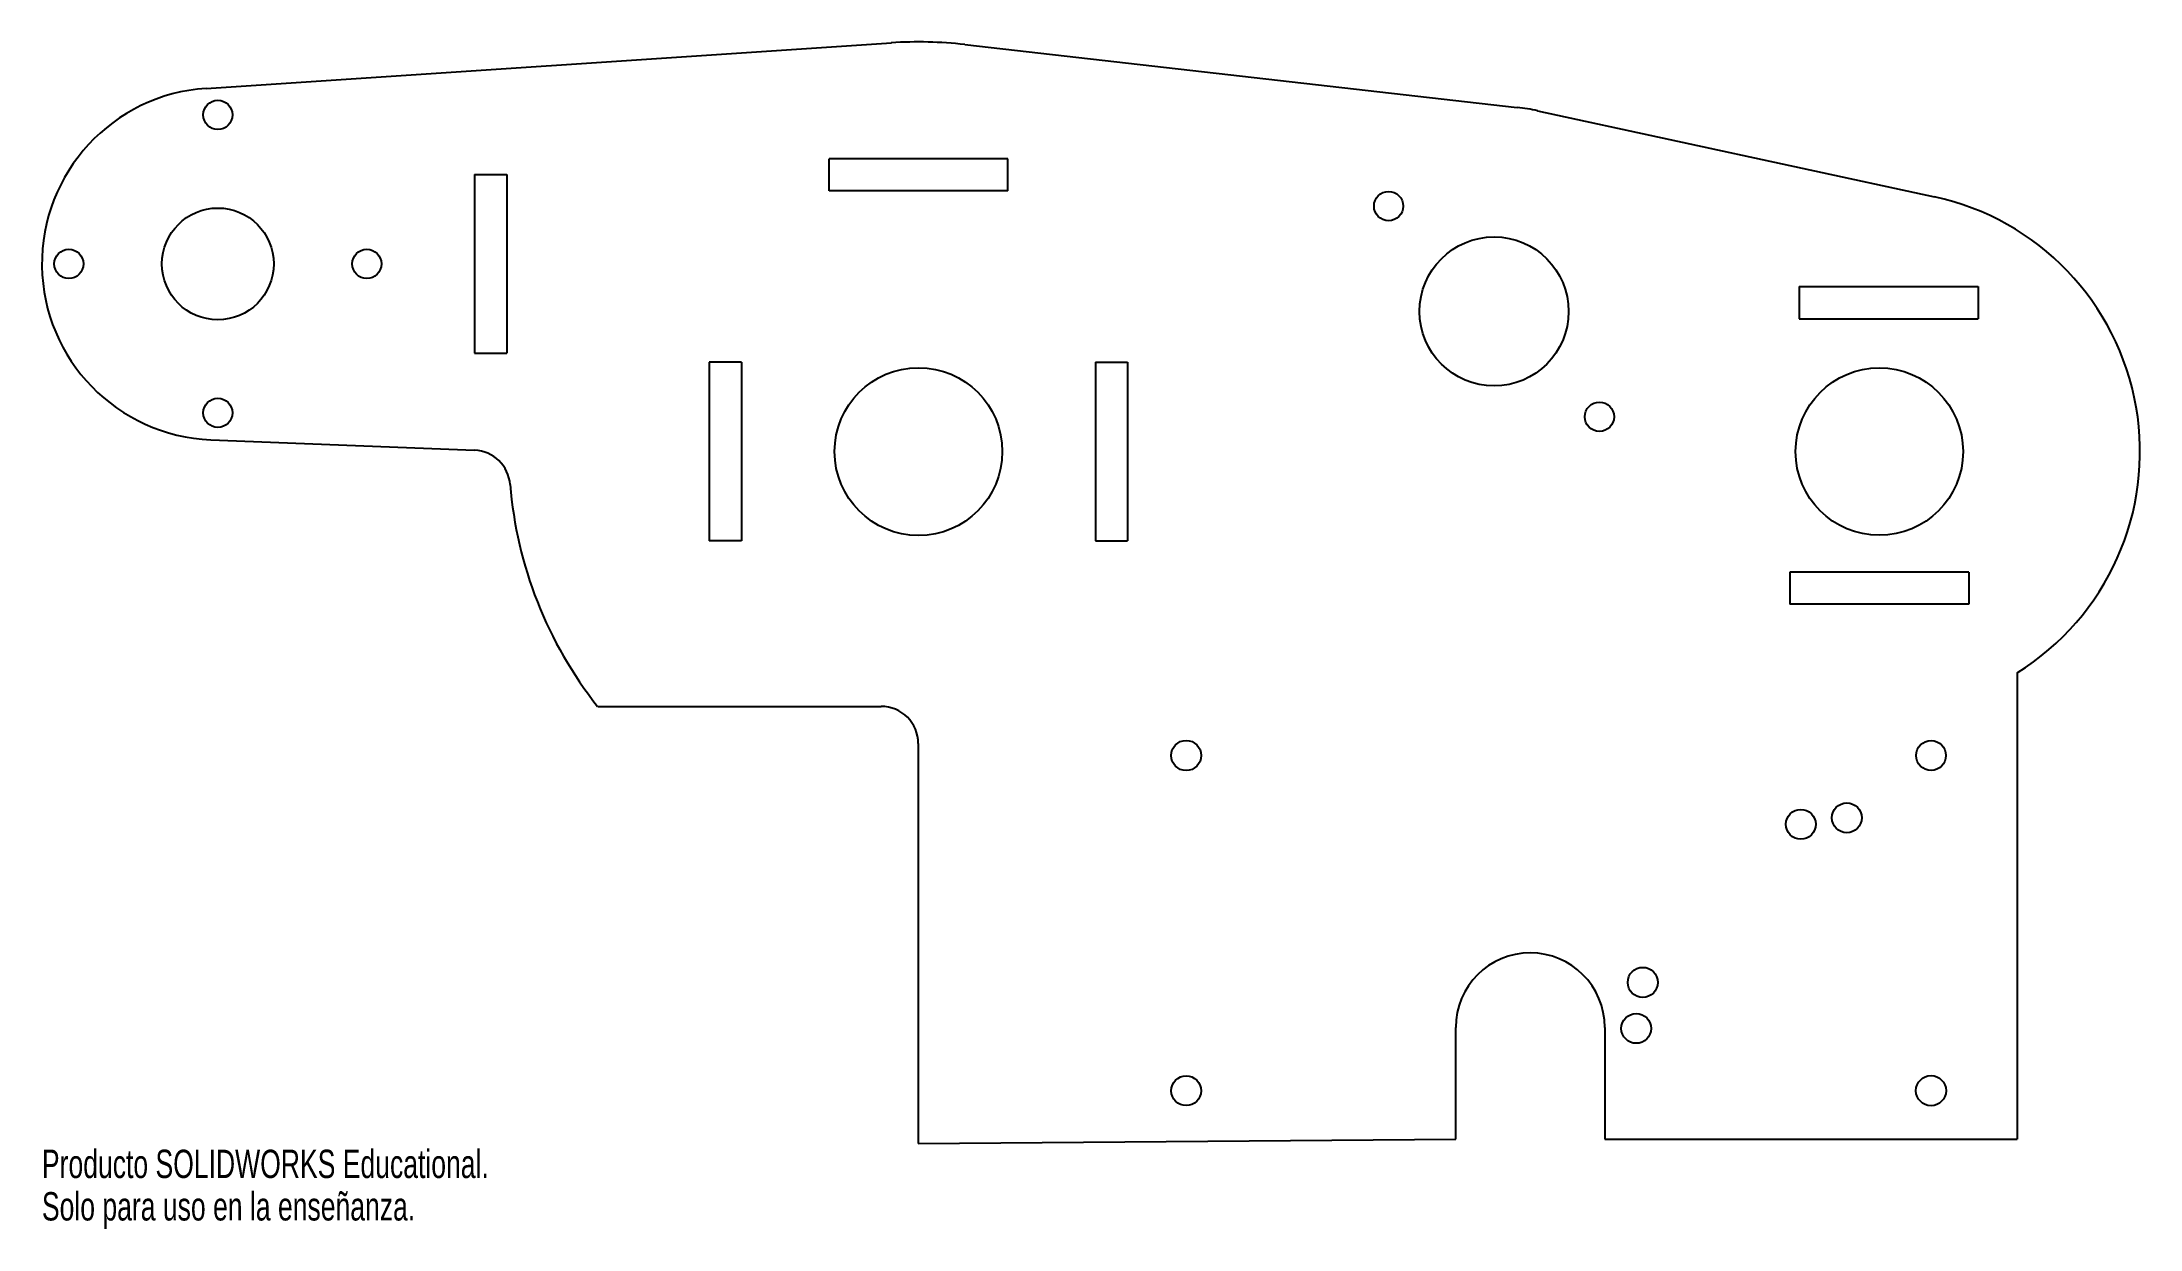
# Model space of a CAD drawing. Header units: inches. Extents: x -16.5 to -2.4, y -4.4 to 3.6.
import ezdxf

# ---------------------------------------------------------------- set-up
doc = ezdxf.new("R2010")
doc.units = ezdxf.units.IN
doc.header["$MEASUREMENT"] = 0
doc.styles.add('SLDTEXTSTYLE0', font='TXT', dxfattribs={"width": 0.7})

msp = doc.modelspace()

# ---------------------------------------------------------------- linework, layer by layer
at = {"color": 7, "linetype": 'Continuous', "lineweight": 25}
for p, q in [((-15.377, 3.277), (-10.778, 3.583)), ((-10.285, 3.571), (-6.577, 3.149)), ((-6.441, 3.127), (-3.775, 2.549)), ((-13.576, 2.699), (-13.576, 1.499)), ((-13.576, 2.699), (-13.359, 2.699)), ((-13.359, 2.699), (-13.359, 1.499)), ((-11.196, 2.589), (-11.196, 2.805)), ((-9.996, 2.805), (-11.196, 2.805)), ((-9.996, 2.589), (-9.996, 2.805)), ((-9.996, 2.589), (-11.196, 2.589)), ((-4.683, 1.947), (-3.483, 1.947)), ((-4.683, 1.947), (-4.683, 1.73)), ((-3.483, 1.947), (-3.483, 1.73)), ((-4.683, 1.73), (-3.483, 1.73)), ((-13.576, 1.499), (-13.359, 1.499)), ((-11.783, 1.439), (-12, 1.439)), ((-12, 1.439), (-12, 0.239)), ((-11.783, 1.439), (-11.783, 0.239)), ((-9.408, 1.439), (-9.408, 0.239)), ((-9.408, 1.439), (-9.192, 1.439)), ((-9.192, 1.439), (-9.192, 0.239)), ((-15.346, 0.919), (-13.576, 0.848)), ((-11.783, 0.239), (-12, 0.239)), ((-9.408, 0.239), (-9.192, 0.239)), ((-4.746, 0.03), (-4.746, -0.186)), ((-3.546, 0.03), (-4.746, 0.03)), ((-3.546, 0.03), (-3.546, -0.186)), ((-3.546, -0.186), (-4.746, -0.186)), ((-3.221, -0.647), (-3.221, -3.776)), ((-12.749, -0.871), (-10.847, -0.871)), ((-10.597, -1.121), (-10.597, -3.806)), ((-6.989, -3.776), (-6.989, -3.026)), ((-5.989, -3.026), (-5.989, -3.776)), ((-10.597, -3.806), (-6.989, -3.776)), ((-5.989, -3.776), (-3.221, -3.776))]:
    msp.add_line(p, q, dxfattribs=at)
for centre, radius in [((-15.299, 3.099), 0.098), ((-7.44, 2.487), 0.098), ((-15.299, 2.099), 0.375), ((-6.732, 1.78), 0.5), ((-16.299, 2.099), 0.098), ((-14.299, 2.099), 0.098), ((-10.596, 0.839), 0.563), ((-4.146, 0.839), 0.562), ((-15.299, 1.099), 0.098), ((-6.025, 1.073), 0.098), ((-8.799, -1.201), 0.101), ((-3.799, -1.201), 0.1), ((-4.364, -1.619), 0.1), ((-4.673, -1.663), 0.1), ((-5.734, -2.724), 0.101), ((-5.778, -3.033), 0.1), ((-8.799, -3.451), 0.1), ((-3.799, -3.451), 0.101)]:
    msp.add_circle(centre, radius, dxfattribs=at)
for centre, radius, start, end in [((-10.596, 0.839), 2.75, 83.5106, 93.7989), ((-15.299, 2.099), 1.181, 93.7989, 267.7114), ((-6.732, 1.78), 1.378, 77.768, 83.5106), ((-4.146, 0.839), 1.75, 301.909, 77.768), ((-13.586, 0.598), 0.25, 4.6, 87.7114), ((-10.596, 0.839), 2.75, 184.6, 218.4525), ((-10.847, -1.121), 0.25, 0, 90), ((-6.489, -3.026), 0.5, 0, 180)]:
    msp.add_arc(centre, radius, start, end, dxfattribs=at)

# ---------------------------------------------------------------- texts
at = {"color": 7, "linetype": 'Continuous', "char_height": 0.1903, "attachment_point": 1, "style": 'SLDTEXTSTYLE0'}
for s, insert in [('Producto SOLIDWORKS Educational.', (-16.48, -3.847)), ('Solo para uso en la enseñanza.', (-16.48, -4.132))]:
    msp.add_mtext(s, dxfattribs=dict(at, insert=insert))

doc.saveas('drawing.dxf')
